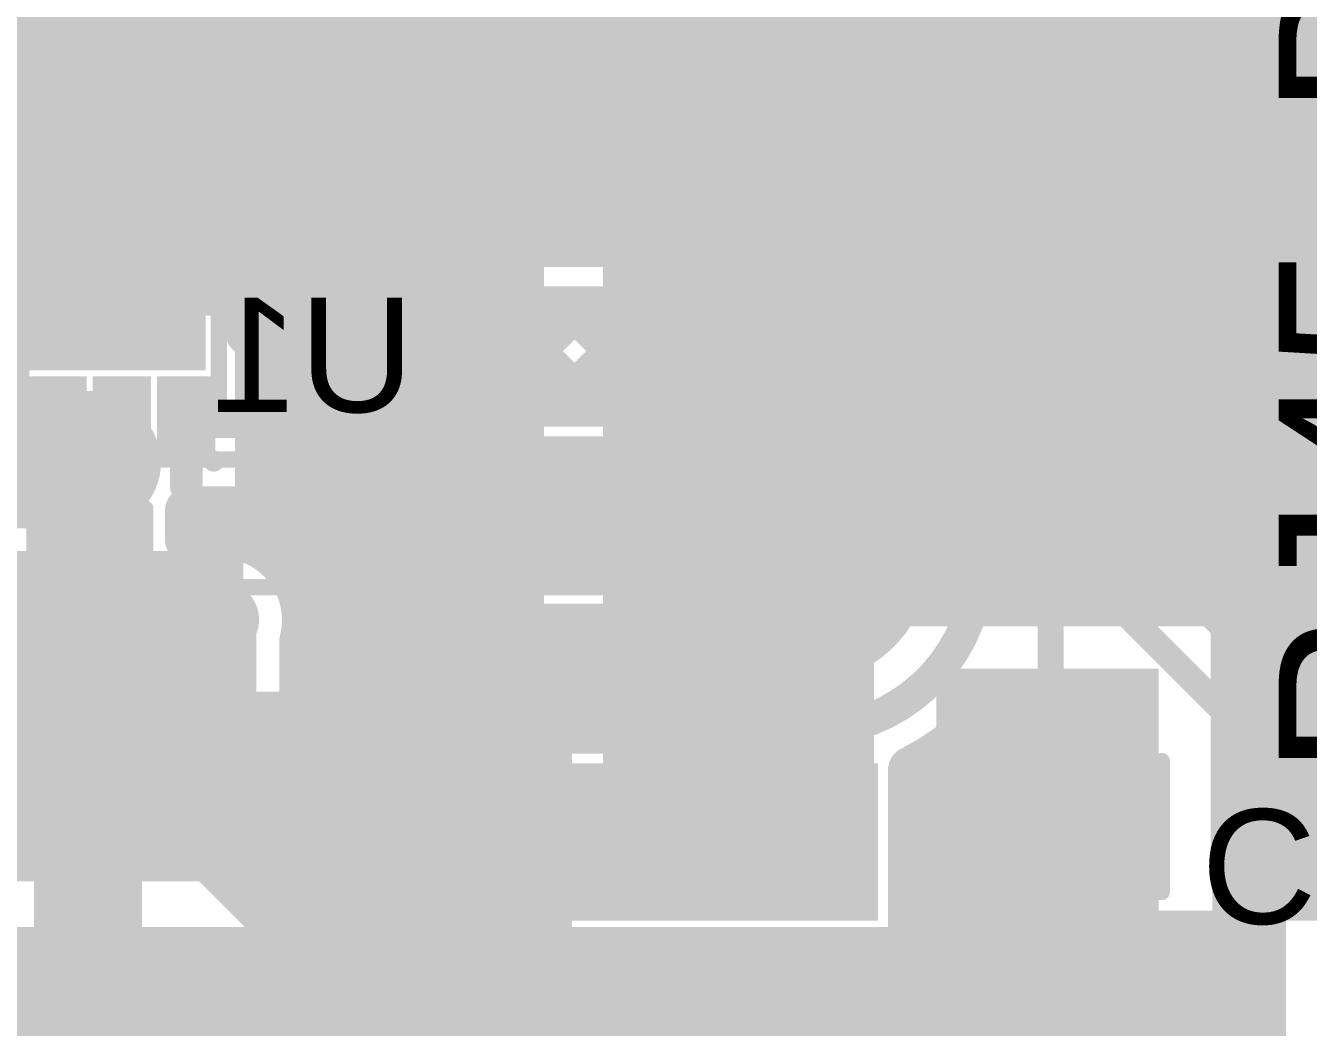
# Model space of a CAD drawing. Header units: millimetres. Extents: x -0.39 to 1.43, y -0.21 to 1.58.
# Drawn here: x -0.0696 to 0.3228, y 0.6233 to 0.9297 of the extents above; entities that cross this region are included whole.
import ezdxf

# ---------------------------------------------------------------- set-up
doc = ezdxf.new("R2010")
doc.units = ezdxf.units.MM
doc.header["$MEASUREMENT"] = 0
for name, color, linetype in [('BottomLayer', 5, 'Continuous'), ('BottomOverlay', 54, 'Continuous'), ('BottomPaste', 16, 'Continuous'), ('BottomSolder', 6, 'Continuous'), ('TopLayer', 1, 'Continuous'), ('TopOverlay', 2, 'Continuous'), ('TopPaste', 8, 'Continuous'), ('TopSolder', 216, 'Continuous'), ('ViaHoleLayer', 16, 'Continuous')]:
    doc.layers.add(name, color=color, linetype=linetype)
doc.styles.add('Arial', font='', dxfattribs={"height": 0.2})
doc.styles.get('Arial').set_extended_font_data('Arial')

# ---------------------------------------------------------------- blocks, each defined once
blk = doc.blocks.new('8_WSON__2_2__B_10')
at = {"layer": 'BottomLayer'}
for points in [[(-0.04724, 0.03445), (-0.02756, 0.03445), (-0.02756, 0.02461), (-0.04724, 0.02461)], [(-0.01772, 0.0315), (0.01772, 0.0315), (0.01772, -0.0315), (-0.01772, -0.0315)], [(0.02756, 0.03445), (0.04724, 0.03445), (0.04724, 0.02461), (0.02756, 0.02461)], [(-0.04724, 0.01476), (-0.02756, 0.01476), (-0.02756, 0.00492), (-0.04724, 0.00492)], [(0.02756, 0.01476), (0.04724, 0.01476), (0.04724, 0.00492), (0.02756, 0.00492)], [(-0.04724, -0.00492), (-0.02756, -0.00492), (-0.02756, -0.01476), (-0.04724, -0.01476)], [(0.02756, -0.00492), (0.04724, -0.00492), (0.04724, -0.01476), (0.02756, -0.01476)], [(-0.04724, -0.02461), (-0.02756, -0.02461), (-0.02756, -0.03445), (-0.04724, -0.03445)], [(0.02756, -0.02461), (0.04724, -0.02461), (0.04724, -0.03445), (0.02756, -0.03445)]]:
    blk.add_hatch(color=5, dxfattribs=at).paths.add_polyline_path(points)
at = {"layer": 'BottomPaste'}
for points in [[(-0.04724, 0.03445), (-0.02756, 0.03445), (-0.02756, 0.02461), (-0.04724, 0.02461)], [(-0.01772, 0.0315), (0.01772, 0.0315), (0.01772, -0.0315), (-0.01772, -0.0315)], [(0.02756, 0.03445), (0.04724, 0.03445), (0.04724, 0.02461), (0.02756, 0.02461)], [(-0.04724, 0.01476), (-0.02756, 0.01476), (-0.02756, 0.00492), (-0.04724, 0.00492)], [(0.02756, 0.01476), (0.04724, 0.01476), (0.04724, 0.00492), (0.02756, 0.00492)], [(-0.04724, -0.00492), (-0.02756, -0.00492), (-0.02756, -0.01476), (-0.04724, -0.01476)], [(0.02756, -0.00492), (0.04724, -0.00492), (0.04724, -0.01476), (0.02756, -0.01476)], [(-0.04724, -0.02461), (-0.02756, -0.02461), (-0.02756, -0.03445), (-0.04724, -0.03445)], [(0.02756, -0.02461), (0.04724, -0.02461), (0.04724, -0.03445), (0.02756, -0.03445)]]:
    blk.add_hatch(color=16, dxfattribs=at).paths.add_polyline_path(points)
at = {"layer": 'BottomSolder'}
for points in [[(-0.05124, 0.03845), (-0.02356, 0.03845), (-0.02356, 0.02061), (-0.05124, 0.02061)], [(-0.02172, 0.0355), (0.02172, 0.0355), (0.02172, -0.0355), (-0.02172, -0.0355)], [(0.02356, 0.03845), (0.05124, 0.03845), (0.05124, 0.02061), (0.02356, 0.02061)], [(-0.05124, 0.01876), (-0.02356, 0.01876), (-0.02356, 0.00092), (-0.05124, 0.00092)], [(0.02356, 0.01876), (0.05124, 0.01876), (0.05124, 0.00092), (0.02356, 0.00092)], [(-0.05124, -0.00092), (-0.02356, -0.00092), (-0.02356, -0.01876), (-0.05124, -0.01876)], [(0.02356, -0.00092), (0.05124, -0.00092), (0.05124, -0.01876), (0.02356, -0.01876)], [(-0.05124, -0.02061), (-0.02356, -0.02061), (-0.02356, -0.03845), (-0.05124, -0.03845)], [(0.02356, -0.02061), (0.05124, -0.02061), (0.05124, -0.03845), (0.02356, -0.03845)]]:
    blk.add_hatch(color=6, dxfattribs=at).paths.add_polyline_path(points)
at = {"layer": 'BottomOverlay', "const_width": 0.005}
for points in [[(-0.03575, 0.039), (0.03675, 0.039)], [(-0.0365, -0.0395), (0.036, -0.0395)]]:
    blk.add_lwpolyline(points, dxfattribs=at)
at = {"layer": 'BottomOverlay'}
for points, const_width in [([(-0.037, 0.039, 1), (-0.0345, 0.039, 1)], 0.0025), ([(0.0355, 0.039, 1), (0.038, 0.039, 1)], 0.0025), ([(-0.04879, -0.038, 1), (-0.05021, -0.038, 1)], 0.005), ([(-0.05146, -0.038, 1), (-0.04896, -0.038, 1)], 0.0025), ([(-0.05004, -0.038, 1), (-0.04754, -0.038, 1)], 0.0025), ([(-0.03775, -0.0395, 1), (-0.03525, -0.0395, 1)], 0.0025), ([(0.03475, -0.0395, 1), (0.03725, -0.0395, 1)], 0.0025)]:
    blk.add_lwpolyline(points, format="xyb", close=True, dxfattribs=dict(at, const_width=const_width))
blk = doc.blocks.new('R__0603_B_11')
at = {"layer": 'BottomLayer'}
for points in [[(-0.045, -0.0175), (-0.045, 0.0175), (-0.015, 0.0175), (-0.015, -0.0175)], [(0.015, -0.0175), (0.015, 0.0175), (0.045, 0.0175), (0.045, -0.0175)]]:
    blk.add_hatch(color=5, dxfattribs=at).paths.add_polyline_path(points)
at = {"layer": 'BottomPaste'}
for points in [[(-0.045, -0.0175), (-0.045, 0.0175), (-0.015, 0.0175), (-0.015, -0.0175)], [(0.015, -0.0175), (0.015, 0.0175), (0.045, 0.0175), (0.045, -0.0175)]]:
    blk.add_hatch(color=16, dxfattribs=at).paths.add_polyline_path(points)
at = {"layer": 'BottomSolder'}
for points in [[(-0.049, -0.0215), (-0.049, 0.0215), (-0.011, 0.0215), (-0.011, -0.0215)], [(0.011, -0.0215), (0.011, 0.0215), (0.049, 0.0215), (0.049, -0.0215)]]:
    blk.add_hatch(color=6, dxfattribs=at).paths.add_polyline_path(points)
at = {"layer": 'BottomOverlay', "const_width": 0.005}
for points in [[(-0.048, 0.021), (0.048, 0.021)], [(-0.048, 0.021), (-0.048, -0.021)], [(0.048, 0.021), (0.048, -0.021)], [(-0.048, -0.021), (0.048, -0.021)]]:
    blk.add_lwpolyline(points, dxfattribs=at)
at = {"layer": 'BottomOverlay', "const_width": 0.0025}
for points in [[(-0.04925, 0.021, 1), (-0.04675, 0.021, 1)], [(-0.04925, 0.021, 1), (-0.04675, 0.021, 1)], [(0.04675, 0.021, 1), (0.04925, 0.021, 1)], [(0.04675, 0.021, 1), (0.04925, 0.021, 1)], [(-0.04925, -0.021, 1), (-0.04675, -0.021, 1)], [(-0.04925, -0.021, 1), (-0.04675, -0.021, 1)], [(0.04675, -0.021, 1), (0.04925, -0.021, 1)], [(0.04675, -0.021, 1), (0.04925, -0.021, 1)]]:
    blk.add_lwpolyline(points, format="xyb", close=True, dxfattribs=at)
blk = doc.blocks.new('PHF254SMD___B_15')
at = {"layer": 'BottomLayer'}
for points in [[(-0.32008, 0.15354), (-0.27992, 0.15354), (-0.27992, 0.05512), (-0.32008, 0.05512)], [(-0.22008, 0.15354), (-0.17992, 0.15354), (-0.17992, 0.05512), (-0.22008, 0.05512)], [(-0.12008, 0.15354), (-0.07992, 0.15354), (-0.07992, 0.05512), (-0.12008, 0.05512)], [(-0.32008, -0.05512), (-0.27992, -0.05512), (-0.27992, -0.15354), (-0.32008, -0.15354)], [(-0.22008, -0.05512), (-0.17992, -0.05512), (-0.17992, -0.15354), (-0.22008, -0.15354)], [(-0.12008, -0.05512), (-0.07992, -0.05512), (-0.07992, -0.15354), (-0.12008, -0.15354)]]:
    blk.add_hatch(color=5, dxfattribs=at).paths.add_polyline_path(points)
at = {"layer": 'BottomPaste'}
for points in [[(-0.32008, 0.15354), (-0.27992, 0.15354), (-0.27992, 0.05512), (-0.32008, 0.05512)], [(-0.22008, 0.15354), (-0.17992, 0.15354), (-0.17992, 0.05512), (-0.22008, 0.05512)], [(-0.12008, 0.15354), (-0.07992, 0.15354), (-0.07992, 0.05512), (-0.12008, 0.05512)], [(-0.32008, -0.05512), (-0.27992, -0.05512), (-0.27992, -0.15354), (-0.32008, -0.15354)], [(-0.22008, -0.05512), (-0.17992, -0.05512), (-0.17992, -0.15354), (-0.22008, -0.15354)], [(-0.12008, -0.05512), (-0.07992, -0.05512), (-0.07992, -0.15354), (-0.12008, -0.15354)]]:
    blk.add_hatch(color=16, dxfattribs=at).paths.add_polyline_path(points)
at = {"layer": 'BottomSolder'}
for points in [[(-0.32408, 0.15754), (-0.27592, 0.15754), (-0.27592, 0.05112), (-0.32408, 0.05112)], [(-0.22408, 0.15754), (-0.17592, 0.15754), (-0.17592, 0.05112), (-0.22408, 0.05112)], [(-0.12408, 0.15754), (-0.07592, 0.15754), (-0.07592, 0.05112), (-0.12408, 0.05112)], [(-0.32408, -0.05112), (-0.27592, -0.05112), (-0.27592, -0.15754), (-0.32408, -0.15754)], [(-0.22408, -0.05112), (-0.17592, -0.05112), (-0.17592, -0.15754), (-0.22408, -0.15754)], [(-0.12408, -0.05112), (-0.07592, -0.05112), (-0.07592, -0.15754), (-0.12408, -0.15754)]]:
    blk.add_hatch(color=6, dxfattribs=at).paths.add_polyline_path(points)
blk = doc.blocks.new('VKMD1001J101MV_18')
at = {"layer": 'TopOverlay', "const_width": 0.005}
for points in [[(-0.107, 0.166), (-0.167, 0.106)], [(0.167, 0.166), (-0.107, 0.166)], [(0.167, 0.166), (0.167, 0.04)], [(-0.167, 0.106), (-0.167, 0.038)], [(-0.193, 0.069), (-0.193, 0.037)], [(-0.177, 0.053), (-0.209, 0.053)]]:
    blk.add_lwpolyline(points, dxfattribs=at)
at = {"layer": 'TopOverlay', "const_width": 0.0025}
for points in [[(-0.10825, 0.166, 1), (-0.10575, 0.166, 1)], [(-0.10825, 0.166, 1), (-0.10575, 0.166, 1)], [(0.16575, 0.166, 1), (0.16825, 0.166, 1)], [(0.16575, 0.166, 1), (0.16825, 0.166, 1)], [(-0.16825, 0.106, 1), (-0.16575, 0.106, 1)], [(-0.16825, 0.106, 1), (-0.16575, 0.106, 1)], [(-0.19425, 0.069, 1), (-0.19175, 0.069, 1)], [(-0.21025, 0.053, 1), (-0.20775, 0.053, 1)], [(-0.17825, 0.053, 1), (-0.17575, 0.053, 1)], [(-0.19425, 0.037, 1), (-0.19175, 0.037, 1)], [(-0.16825, 0.038, 1), (-0.16575, 0.038, 1)], [(0.16575, 0.04, 1), (0.16825, 0.04, 1)]]:
    blk.add_lwpolyline(points, format="xyb", close=True, dxfattribs=at)
blk = doc.blocks.new('C__0603_B_20')
at = {"layer": 'BottomLayer'}
for points in [[(-0.045, -0.0175), (-0.045, 0.0175), (-0.015, 0.0175), (-0.015, -0.0175)], [(0.015, -0.0175), (0.015, 0.0175), (0.045, 0.0175), (0.045, -0.0175)]]:
    blk.add_hatch(color=5, dxfattribs=at).paths.add_polyline_path(points)
at = {"layer": 'BottomPaste'}
for points in [[(-0.045, -0.0175), (-0.045, 0.0175), (-0.015, 0.0175), (-0.015, -0.0175)], [(0.015, -0.0175), (0.015, 0.0175), (0.045, 0.0175), (0.045, -0.0175)]]:
    blk.add_hatch(color=16, dxfattribs=at).paths.add_polyline_path(points)
at = {"layer": 'BottomSolder'}
for points in [[(-0.04736, -0.01986), (-0.04736, 0.01986), (-0.01264, 0.01986), (-0.01264, -0.01986)], [(0.01264, -0.01986), (0.01264, 0.01986), (0.04736, 0.01986), (0.04736, -0.01986)]]:
    blk.add_hatch(color=6, dxfattribs=at).paths.add_polyline_path(points)
at = {"layer": 'BottomOverlay', "const_width": 0.005}
for points in [[(-0.049, 0.021), (-0.049, -0.021)], [(-0.018, 0.021), (-0.049, 0.021)], [(0.049, 0.021), (0.018, 0.021)], [(0.049, 0.021), (0.049, -0.021)], [(-0.018, -0.021), (-0.049, -0.021)], [(0.049, -0.021), (0.018, -0.021)]]:
    blk.add_lwpolyline(points, dxfattribs=at)
at = {"layer": 'BottomOverlay', "const_width": 0.0025}
for points in [[(-0.05025, 0.021, 1), (-0.04775, 0.021, 1)], [(-0.05025, 0.021, 1), (-0.04775, 0.021, 1)], [(-0.01925, 0.021, 1), (-0.01675, 0.021, 1)], [(0.01675, 0.021, 1), (0.01925, 0.021, 1)], [(0.04775, 0.021, 1), (0.05025, 0.021, 1)], [(0.04775, 0.021, 1), (0.05025, 0.021, 1)], [(-0.05025, -0.021, 1), (-0.04775, -0.021, 1)], [(-0.05025, -0.021, 1), (-0.04775, -0.021, 1)], [(-0.01925, -0.021, 1), (-0.01675, -0.021, 1)], [(0.01675, -0.021, 1), (0.01925, -0.021, 1)], [(0.04775, -0.021, 1), (0.05025, -0.021, 1)], [(0.04775, -0.021, 1), (0.05025, -0.021, 1)]]:
    blk.add_lwpolyline(points, format="xyb", close=True, dxfattribs=at)
blk = doc.blocks.new('XL4001E1_24')
at = {"layer": 'TopLayer'}
for points in [[(-0.13386, 0.08681), (-0.06024, 0.08681), (-0.06024, 0.06319), (-0.13386, 0.06319)], [(0.06024, 0.08681), (0.13386, 0.08681), (0.13386, 0.06319), (0.06024, 0.06319)], [(-0.04449, 0.06299), (0.04449, 0.06299), (0.04449, -0.06299), (-0.04449, -0.06299)], [(-0.13386, 0.03681), (-0.06024, 0.03681), (-0.06024, 0.01319), (-0.13386, 0.01319)], [(0.06024, 0.03681), (0.13386, 0.03681), (0.13386, 0.01319), (0.06024, 0.01319)], [(-0.13386, -0.01319), (-0.06024, -0.01319), (-0.06024, -0.03681), (-0.13386, -0.03681)], [(0.06024, -0.01319), (0.13386, -0.01319), (0.13386, -0.03681), (0.06024, -0.03681)], [(-0.13386, -0.06319), (-0.06024, -0.06319), (-0.06024, -0.08681), (-0.13386, -0.08681)], [(0.06024, -0.06319), (0.13386, -0.06319), (0.13386, -0.08681), (0.06024, -0.08681)]]:
    blk.add_hatch(color=1, dxfattribs=at).paths.add_polyline_path(points)
at = {"layer": 'TopPaste'}
for points in [[(-0.13386, 0.08681), (-0.06024, 0.08681), (-0.06024, 0.06319), (-0.13386, 0.06319)], [(0.06024, 0.08681), (0.13386, 0.08681), (0.13386, 0.06319), (0.06024, 0.06319)], [(-0.04449, 0.06299), (0.04449, 0.06299), (0.04449, -0.06299), (-0.04449, -0.06299)], [(-0.13386, 0.03681), (-0.06024, 0.03681), (-0.06024, 0.01319), (-0.13386, 0.01319)], [(0.06024, 0.03681), (0.13386, 0.03681), (0.13386, 0.01319), (0.06024, 0.01319)], [(-0.13386, -0.01319), (-0.06024, -0.01319), (-0.06024, -0.03681), (-0.13386, -0.03681)], [(0.06024, -0.01319), (0.13386, -0.01319), (0.13386, -0.03681), (0.06024, -0.03681)], [(-0.13386, -0.06319), (-0.06024, -0.06319), (-0.06024, -0.08681), (-0.13386, -0.08681)], [(0.06024, -0.06319), (0.13386, -0.06319), (0.13386, -0.08681), (0.06024, -0.08681)]]:
    blk.add_hatch(color=8, dxfattribs=at).paths.add_polyline_path(points)
at = {"layer": 'TopSolder'}
for points in [[(-0.13786, 0.09081), (-0.05624, 0.09081), (-0.05624, 0.05919), (-0.13786, 0.05919)], [(0.05624, 0.09081), (0.13786, 0.09081), (0.13786, 0.05919), (0.05624, 0.05919)], [(-0.04849, 0.06699), (0.04849, 0.06699), (0.04849, -0.06699), (-0.04849, -0.06699)], [(-0.13786, 0.04081), (-0.05624, 0.04081), (-0.05624, 0.00919), (-0.13786, 0.00919)], [(0.05624, 0.04081), (0.13786, 0.04081), (0.13786, 0.00919), (0.05624, 0.00919)], [(-0.13786, -0.00919), (-0.05624, -0.00919), (-0.05624, -0.04081), (-0.13786, -0.04081)], [(0.05624, -0.00919), (0.13786, -0.00919), (0.13786, -0.04081), (0.05624, -0.04081)], [(-0.13786, -0.05919), (-0.05624, -0.05919), (-0.05624, -0.09081), (-0.13786, -0.09081)], [(0.05624, -0.05919), (0.13786, -0.05919), (0.13786, -0.09081), (0.05624, -0.09081)]]:
    blk.add_hatch(color=216, dxfattribs=at).paths.add_polyline_path(points)
at = {"layer": 'TopOverlay'}
for points, const_width in [([(-0.10762, 0.1, 1), (-0.11587, 0.1, 1)], 0.01), ([(-0.11837, 0.1, 1), (-0.11337, 0.1, 1)], 0.005), ([(-0.11012, 0.1, 1), (-0.10512, 0.1, 1)], 0.005), ([(-0.07525, 0.099, 1), (-0.07275, 0.099, 1)], 0.0025), ([(0.06875, 0.099, 1), (0.07125, 0.099, 1)], 0.0025), ([(-0.07525, -0.1, 1), (-0.07275, -0.1, 1)], 0.0025), ([(0.07275, -0.1, 1), (0.07525, -0.1, 1)], 0.0025)]:
    blk.add_lwpolyline(points, format="xyb", close=True, dxfattribs=dict(at, const_width=const_width))
at = {"layer": 'TopOverlay', "const_width": 0.005}
for points in [[(-0.074, 0.099), (0.07, 0.099)], [(-0.074, -0.1), (0.074, -0.1)]]:
    blk.add_lwpolyline(points, dxfattribs=at)
blk = doc.blocks.new('IRLML2502TRPBF_47')
at = {"layer": 'TopLayer'}
for points in [[(-0.01579, 0.05398), (0.01579, 0.05398), (0.01579, 0.01571), (-0.01579, 0.01571)], [(-0.05319, -0.01571), (-0.02161, -0.01571), (-0.02161, -0.05398), (-0.05319, -0.05398)], [(0.02161, -0.01571), (0.05319, -0.01571), (0.05319, -0.05398), (0.02161, -0.05398)]]:
    blk.add_hatch(color=1, dxfattribs=at).paths.add_polyline_path(points)
at = {"layer": 'TopPaste'}
for points in [[(-0.01579, 0.05398), (0.01579, 0.05398), (0.01579, 0.01571), (-0.01579, 0.01571)], [(-0.05319, -0.01571), (-0.02161, -0.01571), (-0.02161, -0.05398), (-0.05319, -0.05398)], [(0.02161, -0.01571), (0.05319, -0.01571), (0.05319, -0.05398), (0.02161, -0.05398)]]:
    blk.add_hatch(color=8, dxfattribs=at).paths.add_polyline_path(points)
at = {"layer": 'TopSolder'}
for points in [[(-0.01979, 0.05798), (0.01979, 0.05798), (0.01979, 0.01171), (-0.01979, 0.01171)], [(-0.05719, -0.01171), (-0.01761, -0.01171), (-0.01761, -0.05798), (-0.05719, -0.05798)], [(0.01761, -0.01171), (0.05719, -0.01171), (0.05719, -0.05798), (0.01761, -0.05798)]]:
    blk.add_hatch(color=216, dxfattribs=at).paths.add_polyline_path(points)
at = {"layer": 'TopOverlay', "const_width": 0.005}
for points in [[(-0.059, 0.025), (-0.022, 0.025)], [(-0.059, 0.025), (-0.059, -0.02)], [(0.0225, 0.025), (0.0595, 0.025)], [(0.0595, 0.025), (0.0595, -0.02)]]:
    blk.add_lwpolyline(points, dxfattribs=at)
at = {"layer": 'TopOverlay'}
for points, const_width in [([(-0.06025, 0.025, 1), (-0.05775, 0.025, 1)], 0.0025), ([(-0.06025, 0.025, 1), (-0.05775, 0.025, 1)], 0.0025), ([(-0.02325, 0.025, 1), (-0.02075, 0.025, 1)], 0.0025), ([(0.02125, 0.025, 1), (0.02375, 0.025, 1)], 0.0025), ([(0.05825, 0.025, 1), (0.06075, 0.025, 1)], 0.0025), ([(0.05825, 0.025, 1), (0.06075, 0.025, 1)], 0.0025), ([(-0.06025, -0.02, 1), (-0.05775, -0.02, 1)], 0.0025), ([(0.05825, -0.02, 1), (0.06075, -0.02, 1)], 0.0025), ([(-0.06, -0.052, 1), (-0.062, -0.052, 1)], 0.01), ([(-0.0645, -0.052, 1), (-0.0595, -0.052, 1)], 0.005), ([(-0.0625, -0.052, 1), (-0.0575, -0.052, 1)], 0.005)]:
    blk.add_lwpolyline(points, format="xyb", close=True, dxfattribs=dict(at, const_width=const_width))
blk = doc.blocks.new('C__0805_68')
at = {"layer": 'TopLayer'}
for points in [[(-0.06, 0.03), (-0.02, 0.03), (-0.02, -0.03), (-0.06, -0.03)], [(0.02, 0.03), (0.06, 0.03), (0.06, -0.03), (0.02, -0.03)]]:
    blk.add_hatch(color=1, dxfattribs=at).paths.add_polyline_path(points)
at = {"layer": 'TopPaste'}
for points in [[(-0.06, 0.03), (-0.02, 0.03), (-0.02, -0.03), (-0.06, -0.03)], [(0.02, 0.03), (0.06, 0.03), (0.06, -0.03), (0.02, -0.03)]]:
    blk.add_hatch(color=8, dxfattribs=at).paths.add_polyline_path(points)
at = {"layer": 'TopSolder'}
for points in [[(-0.06276, 0.03276), (-0.01724, 0.03276), (-0.01724, -0.03276), (-0.06276, -0.03276)], [(0.01724, 0.03276), (0.06276, 0.03276), (0.06276, -0.03276), (0.01724, -0.03276)]]:
    blk.add_hatch(color=216, dxfattribs=at).paths.add_polyline_path(points)
at = {"layer": 'TopOverlay', "const_width": 0.005}
for points in [[(-0.024, 0.034), (-0.064, 0.034)], [(-0.064, -0.034), (-0.064, 0.034)], [(0.064, 0.034), (0.024, 0.034)], [(0.064, -0.034), (0.064, 0.034)], [(-0.024, -0.034), (-0.064, -0.034)], [(0.064, -0.034), (0.024, -0.034)]]:
    blk.add_lwpolyline(points, dxfattribs=at)
at = {"layer": 'TopOverlay', "const_width": 0.0025}
for points in [[(-0.06525, 0.034, 1), (-0.06275, 0.034, 1)], [(-0.06525, 0.034, 1), (-0.06275, 0.034, 1)], [(-0.02525, 0.034, 1), (-0.02275, 0.034, 1)], [(0.02275, 0.034, 1), (0.02525, 0.034, 1)], [(0.06275, 0.034, 1), (0.06525, 0.034, 1)], [(0.06275, 0.034, 1), (0.06525, 0.034, 1)], [(-0.06525, -0.034, 1), (-0.06275, -0.034, 1)], [(-0.06525, -0.034, 1), (-0.06275, -0.034, 1)], [(-0.02525, -0.034, 1), (-0.02275, -0.034, 1)], [(0.02275, -0.034, 1), (0.02525, -0.034, 1)], [(0.06275, -0.034, 1), (0.06525, -0.034, 1)], [(0.06275, -0.034, 1), (0.06525, -0.034, 1)]]:
    blk.add_lwpolyline(points, format="xyb", close=True, dxfattribs=at)

msp = doc.modelspace()

# ---------------------------------------------------------------- hatches: boundary and pattern name
at = {"layer": 'BottomLayer'}
for points in [[(0.084, 0.857), (0.187, 0.857), (0.187, 1.043), (0.084, 1.043)], [(-0.027, 0.873), (0.038, 0.873), (0.038, 0.905), (-0.027, 0.905)], [(-0.067, 0.524), (-0.034, 0.524), (-0.034, 0.818), (-0.067, 0.818)]]:
    msp.add_hatch(color=5, dxfattribs=at).paths.add_polyline_path(points)
h = msp.add_hatch(color=5, dxfattribs=at)
edge = h.paths.add_edge_path()
edge.add_arc((-0.0482, 0.796), 0.01181, 0, 360)
h = msp.add_hatch(color=5, dxfattribs=at)
edge = h.paths.add_edge_path()
edge.add_arc((-0.01, 0.748), 0.01181, 0, 360)
at = {"layer": 'TopLayer'}
for points in [[(0.009, 0.596), (0.089, 0.596), (0.089, 1.046), (0.009, 1.046)], [(-0.134, 0.845), (0.05, 0.845), (0.05, 0.99), (-0.134, 0.99)], [(0.107, 0.748), (0.19, 0.748), (0.19, 0.992), (0.107, 0.992)], [(0.156, 0.746), (0.303, 0.746), (0.303, 0.992), (0.156, 0.992)], [(0.293, 0.669), (0.364, 0.669), (0.364, 0.992), (0.293, 0.992)], [(-0.086, 0.668), (-0.003, 0.668), (-0.003, 0.769), (-0.086, 0.769)], [(0.107, 0.672), (0.19, 0.672), (0.19, 0.766), (0.107, 0.766)], [(0.209, 0.6545), (0.277, 0.6545), (0.277, 0.733), (0.209, 0.733)], [(0.209, 0.635), (0.262, 0.635), (0.262, 0.687), (0.209, 0.687)], [(0.251, 0.593), (0.316, 0.593), (0.316, 0.659), (0.251, 0.659)], [(-0.086, 0.612), (0.277, 0.612), (0.277, 0.654), (-0.086, 0.654)]]:
    msp.add_hatch(color=1, dxfattribs=at).paths.add_polyline_path(points)
h = msp.add_hatch(color=1, dxfattribs=at)
edge = h.paths.add_edge_path()
edge.add_arc((-0.0482, 0.796), 0.01181, 0, 360)
h = msp.add_hatch(color=1, dxfattribs=at)
edge = h.paths.add_edge_path()
edge.add_arc((-0.01, 0.748), 0.01181, 0, 360)
at = {"layer": 'ViaHoleLayer'}
h = msp.add_hatch(color=16, dxfattribs=at)
edge = h.paths.add_edge_path()
edge.add_arc((-0.0482, 0.796), 0.00591, 0, 360)
h = msp.add_hatch(color=16, dxfattribs=at)
edge = h.paths.add_edge_path()
edge.add_arc((-0.01, 0.748), 0.00591, 0, 360)

# ---------------------------------------------------------------- linework, layer by layer
at = {"layer": 'BottomLayer'}
for points, const_width in [([(0.0525, 0.9195), (0.0525, 1.1155)], 0.015), ([(0.0695, 0.8425), (0.0695, 1.0575)], 0.015), ([(-0.03981, 0.88375), (-0.03981, 0.99065)], 0.008), ([(0.202, 0.84701), (0.202, 0.95928)], 0.01), ([(0.0525, 0.94674), (0.0695, 0.92974)], 0.015), ([(0.222, 0.766), (0.222, 0.951)], 0.01), ([(0.244, 0.584), (0.244, 0.93758)], 0.008), ([(0.0525, 0.91162), (0.0695, 0.92862)], 0.015), ([(0.0525, 0.8585), (0.0525, 0.9185)], 0.015), ([(0.0525, 0.91845), (0.0695, 0.90145)], 0.015), ([(-0.075, 0.91), (-0.064, 0.91)], 0.008), ([(-0.064, 0.91), (-0.05984, 0.90584)], 0.008), ([(-0.05984, 0.8834), (-0.05984, 0.90584)], 0.008), ([(0.0525, 0.88334), (0.0695, 0.90034)], 0.015), ([(0.0525, 0.89017), (0.0695, 0.87317)], 0.015), ([(-0.04016, 0.8834), (-0.03981, 0.88375)], 0.008), ([(0.00195, 0.8045), (0.0695, 0.87205)], 0.015), ([(0.0525, 0.86188), (0.0695, 0.84488)], 0.015), ([(-0.001, 0.8585), (0.051, 0.8585)], 0.015), ([(-0.001, 0.8585), (0.051, 0.8585)], 0.015), ([(-0.001, 0.83594), (-0.001, 0.8585)], 0.015), ([(-0.00069, 0.8585), (0.07429, 0.78353)], 0.015), ([(0.00195, 0.83279), (0.02766, 0.8585)], 0.015), ([(0.0276, 0.8585), (0.07429, 0.81181)], 0.015), ([(0.0695, 0.84488), (0.07188, 0.8425)], 0.015), ([(0.202, 0.83201), (0.202, 0.84701)], 0.01), ([(-0.05, 0.846), (-0.0085, 0.846)], 0.01), ([(-0.0014, 0.77287), (0.0695, 0.84377)], 0.015), ([(0.01362, 0.7596), (0.09652, 0.8425)], 0.015), ([(0.0695, 0.8425), (0.13256, 0.8425)], 0.015), ([(0.07188, 0.8425), (0.0998, 0.81458)], 0.015), ([(0.09688, 0.81458), (0.1248, 0.8425)], 0.015), ([(0.10017, 0.8425), (0.12319, 0.81947)], 0.015), ([(0.00195, 0.78126), (0.00195, 0.83594)], 0.015), ([(0.26773, 0.82318), (0.28354, 0.839)], 0.008), ([(0.28354, 0.839), (0.34198, 0.839)], 0.008), ([(0.19614, 0.82615), (0.202, 0.83201)], 0.01), ([(0.00195, 0.82758), (0.07429, 0.75524)], 0.015), ([(0.12319, 0.81665), (0.12319, 0.82565)], 0.015), ([(0.14269, 0.82565), (0.14319, 0.82615)], 0.01), ([(0.14269, 0.81665), (0.14269, 0.82565)], 0.01), ([(0.14319, 0.82615), (0.19614, 0.82615)], 0.01), ([(0.26773, 0.74927), (0.26773, 0.82318)], 0.008), ([(0.28573, 0.81573), (0.291, 0.821)], 0.008), ([(0.291, 0.821), (0.34198, 0.821)], 0.008), ([(0.07429, 0.81458), (0.1233, 0.81458)], 0.015), ([(0.07429, 0.74542), (0.07429, 0.81458)], 0.015), ([(0.14269, 0.81665), (0.14319, 0.81615)], 0.01), ([(0.14319, 0.81615), (0.19614, 0.81615)], 0.01), ([(0.19614, 0.81615), (0.202, 0.8103)], 0.01), ([(0.28573, 0.75673), (0.28573, 0.81573)], 0.008), ([(-0.02047, 0.8086), (-0.00555, 0.8086)], 0.01), ([(-0.02047, 0.78876), (-0.02047, 0.8086)], 0.01), ([(0.202, 0.80365), (0.202, 0.8103)], 0.01), ([(0.202, 0.766), (0.202, 0.80365)], 0.01), ([(0.00195, 0.7993), (0.08667, 0.71458)], 0.015), ([(0.0155, 0.7332), (0.07429, 0.79199)], 0.015), ([(-0.0195, 0.77254), (-0.0195, 0.78126)], 0.015), ([(-0.0195, 0.78126), (0.00195, 0.78126)], 0.015), ([(-0.00829, 0.78126), (0.00111, 0.77185)], 0.015), ([(0.138, 0.749), (0.138, 0.78)], 0.01), ([(0.0155, 0.70492), (0.07429, 0.7637)], 0.015), ([(0.01385, 0.75911), (0.07429, 0.69867)], 0.015), ([(-0.01, 0.677), (-0.01, 0.748)], 0.022), ([(0.28573, 0.75673), (0.31081, 0.73164)], 0.008), ([(0.02097, 0.6821), (0.08429, 0.74542)], 0.015), ([(0.07429, 0.74542), (0.11869, 0.74542)], 0.015), ([(0.08173, 0.71458), (0.11257, 0.74542)], 0.015), ([(0.08411, 0.74542), (0.11495, 0.71458)], 0.015), ([(0.11239, 0.74542), (0.12056, 0.73725)], 0.015), ([(0.26773, 0.74927), (0.30336, 0.71364)], 0.008), ([(0.0155, 0.68756), (0.0155, 0.74152)], 0.015), ([(0.153, 0.734), (0.17, 0.734)], 0.01), ([(0.0155, 0.72918), (0.07429, 0.67039)], 0.015), ([(0.11002, 0.71458), (0.1247, 0.72927)], 0.015), ([(0.31081, 0.73164), (0.60666, 0.73164)], 0.008), ([(0.2255, 0.584), (0.2255, 0.72092)], 0.015), ([(0.20171, 0.69314), (0.2255, 0.71693)], 0.015), ([(0.07429, 0.71458), (0.12222, 0.71458)], 0.015), ([(0.07429, 0.70714), (0.08173, 0.71458)], 0.015), ([(0.07429, 0.64542), (0.07429, 0.71458)], 0.015), ([(0.153, 0.714), (0.17, 0.714)], 0.01), ([(0.03426, 0.66711), (0.07429, 0.70714)], 0.015), ([(0.30336, 0.71364), (0.46665, 0.71364)], 0.008), ([(0.20858, 0.7058), (0.2255, 0.68888)], 0.015), ([(0.0155, 0.70089), (0.10181, 0.61458)], 0.015), ([(0.20171, 0.64542), (0.20171, 0.70192)], 0.015), ([(0.138, 0.68), (0.138, 0.699)], 0.01), ([(0.0155, 0.68756), (0.02962, 0.67345)], 0.015), ([(0.20171, 0.66485), (0.2255, 0.68864)], 0.015), ([(0.20171, 0.68439), (0.2255, 0.6606)], 0.015), ([(-0.01, 0.677), (0.01161, 0.65539)], 0.022), ([(0.03711, 0.64168), (0.07429, 0.67885)], 0.015), ([(0.17972, 0.61458), (0.2255, 0.66036)], 0.015), ([(0.01161, 0.49761), (0.01161, 0.65539)], 0.022), ([(0.20171, 0.6561), (0.2255, 0.63231)], 0.015), ([(0.03711, 0.60884), (0.03711, 0.65539)], 0.015), ([(0.03711, 0.65099), (0.07429, 0.61382)], 0.015), ([(0.03711, 0.61339), (0.07429, 0.65057)], 0.015), ([(0.05367, 0.60167), (0.09743, 0.64542)], 0.015), ([(0.07429, 0.64542), (0.20171, 0.64542)], 0.015), ([(0.09487, 0.61458), (0.12571, 0.64542)], 0.015), ([(0.09926, 0.64542), (0.1301, 0.61458)], 0.015), ([(0.12315, 0.61458), (0.15399, 0.64542)], 0.015), ([(0.12754, 0.64542), (0.15838, 0.61458)], 0.015), ([(0.15144, 0.61458), (0.18228, 0.64542)], 0.015), ([(0.15583, 0.64542), (0.18667, 0.61458)], 0.015), ([(0.18411, 0.64542), (0.2255, 0.60403)], 0.015), ([(0.20171, 0.60829), (0.2255, 0.63207)], 0.015), ([(0.03711, 0.62271), (0.05099, 0.60884)], 0.015)]:
    msp.add_lwpolyline(points, dxfattribs=dict(at, const_width=const_width))
for points, const_width in [([(0.06575, 0.92974, 1), (0.07325, 0.92974, 1)], 0.0075), ([(0.06575, 0.92862, 1), (0.07325, 0.92862, 1)], 0.0075), ([(0.04875, 0.9195, 1), (0.05625, 0.9195, 1)], 0.0075), ([(0.04875, 0.9185, 1), (0.05625, 0.9185, 1)], 0.0075), ([(0.04875, 0.91845, 1), (0.05625, 0.91845, 1)], 0.0075), ([(0.04875, 0.91162, 1), (0.05625, 0.91162, 1)], 0.0075), ([(-0.066, 0.91, 1), (-0.062, 0.91, 1)], 0.004), ([(-0.066, 0.91, 1), (-0.062, 0.91, 1)], 0.004), ([(-0.06184, 0.90584, 1), (-0.05784, 0.90584, 1)], 0.004), ([(-0.06184, 0.90584, 1), (-0.05784, 0.90584, 1)], 0.004), ([(0.06575, 0.90145, 1), (0.07325, 0.90145, 1)], 0.0075), ([(0.06575, 0.90034, 1), (0.07325, 0.90034, 1)], 0.0075), ([(0.04875, 0.89017, 1), (0.05625, 0.89017, 1)], 0.0075), ([(-0.06184, 0.8834, 1), (-0.05784, 0.8834, 1)], 0.004), ([(-0.04216, 0.8834, 1), (-0.03816, 0.8834, 1)], 0.004), ([(-0.04181, 0.88375, 1), (-0.03781, 0.88375, 1)], 0.004), ([(-0.04181, 0.88375, 1), (-0.03781, 0.88375, 1)], 0.004), ([(0.04875, 0.88334, 1), (0.05625, 0.88334, 1)], 0.0075), ([(0.06575, 0.87317, 1), (0.07325, 0.87317, 1)], 0.0075), ([(0.06575, 0.87205, 1), (0.07325, 0.87205, 1)], 0.0075), ([(0.04875, 0.86188, 1), (0.05625, 0.86188, 1)], 0.0075), ([(-0.00475, 0.8585, 1), (0.00275, 0.8585, 1)], 0.0075), ([(-0.00475, 0.8585, 1), (0.00275, 0.8585, 1)], 0.0075), ([(-0.00475, 0.8585, 1), (0.00275, 0.8585, 1)], 0.0075), ([(-0.00444, 0.8585, 1), (0.00306, 0.8585, 1)], 0.0075), ([(0.02385, 0.8585, 1), (0.03135, 0.8585, 1)], 0.0075), ([(0.02391, 0.8585, 1), (0.03141, 0.8585, 1)], 0.0075), ([(0.04725, 0.8585, 1), (0.05475, 0.8585, 1)], 0.0075), ([(0.04725, 0.8585, 1), (0.05475, 0.8585, 1)], 0.0075), ([(0.04875, 0.8585, 1), (0.05625, 0.8585, 1)], 0.0075), ([(0.06575, 0.84488, 1), (0.07325, 0.84488, 1)], 0.0075), ([(0.06575, 0.84488, 1), (0.07325, 0.84488, 1)], 0.0075), ([(0.1995, 0.84701, 1), (0.2045, 0.84701, 1)], 0.005), ([(0.1995, 0.84701, 1), (0.2045, 0.84701, 1)], 0.005), ([(-0.0525, 0.846, 1), (-0.0475, 0.846, 1)], 0.005), ([(-0.011, 0.846, 1), (-0.006, 0.846, 1)], 0.005), ([(0.06575, 0.84377, 1), (0.07325, 0.84377, 1)], 0.0075), ([(0.06575, 0.8425, 1), (0.07325, 0.8425, 1)], 0.0075), ([(0.06575, 0.8425, 1), (0.07325, 0.8425, 1)], 0.0075), ([(0.06813, 0.8425, 1), (0.07563, 0.8425, 1)], 0.0075), ([(0.06813, 0.8425, 1), (0.07563, 0.8425, 1)], 0.0075), ([(0.09277, 0.8425, 1), (0.10027, 0.8425, 1)], 0.0075), ([(0.09642, 0.8425, 1), (0.10392, 0.8425, 1)], 0.0075), ([(0.12105, 0.8425, 1), (0.12855, 0.8425, 1)], 0.0075), ([(0.12881, 0.8425, 1), (0.13631, 0.8425, 1)], 0.0075), ([(0.12881, 0.8425, 1), (0.13631, 0.8425, 1)], 0.0075), ([(0.12881, 0.8425, 1), (0.13631, 0.8425, 1)], 0.0075), ([(0.12516, 0.83944, 1), (0.13266, 0.83944, 1)], 0.0075), ([(0.12516, 0.83944, 1), (0.13266, 0.83944, 1)], 0.0075), ([(0.12566, 0.83994, 1), (0.13316, 0.83994, 1)], 0.0075), ([(0.12566, 0.83994, 1), (0.13316, 0.83994, 1)], 0.0075), ([(-0.00475, 0.83594, 1), (0.00275, 0.83594, 1)], 0.0075), ([(-0.0018, 0.83594, 1), (0.0057, 0.83594, 1)], 0.0075), ([(-0.0018, 0.83279, 1), (0.0057, 0.83279, 1)], 0.0075), ([(0.28154, 0.839, 1), (0.28554, 0.839, 1)], 0.004), ([(0.28154, 0.839, 1), (0.28554, 0.839, 1)], 0.004), ([(0.1995, 0.83201, 1), (0.2045, 0.83201, 1)], 0.005), ([(0.1995, 0.83201, 1), (0.2045, 0.83201, 1)], 0.005), ([(-0.0018, 0.82758, 1), (0.0057, 0.82758, 1)], 0.0075), ([(0.11944, 0.82565, 1), (0.12694, 0.82565, 1)], 0.0075), ([(0.11944, 0.82565, 1), (0.12694, 0.82565, 1)], 0.0075), ([(0.11944, 0.82565, 1), (0.12694, 0.82565, 1)], 0.0075), ([(0.14019, 0.82565, 1), (0.14519, 0.82565, 1)], 0.005), ([(0.14019, 0.82565, 1), (0.14519, 0.82565, 1)], 0.005), ([(0.14069, 0.82615, 1), (0.14569, 0.82615, 1)], 0.005), ([(0.14069, 0.82615, 1), (0.14569, 0.82615, 1)], 0.005), ([(0.19364, 0.82615, 1), (0.19864, 0.82615, 1)], 0.005), ([(0.19364, 0.82615, 1), (0.19864, 0.82615, 1)], 0.005), ([(0.11944, 0.81947, 1), (0.12694, 0.81947, 1)], 0.0075), ([(0.11944, 0.81665, 1), (0.12694, 0.81665, 1)], 0.0075), ([(0.26573, 0.82318, 1), (0.26973, 0.82318, 1)], 0.004), ([(0.26573, 0.82318, 1), (0.26973, 0.82318, 1)], 0.004), ([(0.289, 0.821, 1), (0.293, 0.821, 1)], 0.004), ([(0.289, 0.821, 1), (0.293, 0.821, 1)], 0.004), ([(0.07054, 0.81458, 1), (0.07804, 0.81458, 1)], 0.0075), ([(0.07054, 0.81458, 1), (0.07804, 0.81458, 1)], 0.0075), ([(0.09313, 0.81458, 1), (0.10063, 0.81458, 1)], 0.0075), ([(0.09605, 0.81458, 1), (0.10355, 0.81458, 1)], 0.0075), ([(0.11955, 0.81458, 1), (0.12705, 0.81458, 1)], 0.0075), ([(0.14019, 0.81665, 1), (0.14519, 0.81665, 1)], 0.005), ([(0.14019, 0.81665, 1), (0.14519, 0.81665, 1)], 0.005), ([(0.14069, 0.81615, 1), (0.14569, 0.81615, 1)], 0.005), ([(0.14069, 0.81615, 1), (0.14569, 0.81615, 1)], 0.005), ([(0.19364, 0.81615, 1), (0.19864, 0.81615, 1)], 0.005), ([(0.19364, 0.81615, 1), (0.19864, 0.81615, 1)], 0.005), ([(0.07054, 0.81181, 1), (0.07804, 0.81181, 1)], 0.0075), ([(0.28373, 0.81573, 1), (0.28773, 0.81573, 1)], 0.004), ([(0.28373, 0.81573, 1), (0.28773, 0.81573, 1)], 0.004), ([(-0.02297, 0.8086, 1), (-0.01797, 0.8086, 1)], 0.005), ([(-0.02297, 0.8086, 1), (-0.01797, 0.8086, 1)], 0.005), ([(-0.00805, 0.8086, 1), (-0.00305, 0.8086, 1)], 0.005), ([(0.1995, 0.8103, 1), (0.2045, 0.8103, 1)], 0.005), ([(0.1995, 0.8103, 1), (0.2045, 0.8103, 1)], 0.005), ([(-0.0018, 0.8045, 1), (0.0057, 0.8045, 1)], 0.0075), ([(0.1995, 0.80365, 1), (0.2045, 0.80365, 1)], 0.005), ([(0.1995, 0.80365, 1), (0.2045, 0.80365, 1)], 0.005), ([(-0.0018, 0.7993, 1), (0.0057, 0.7993, 1)], 0.0075), ([(0.07054, 0.79199, 1), (0.07804, 0.79199, 1)], 0.0075), ([(-0.02297, 0.78876, 1), (-0.01797, 0.78876, 1)], 0.005), ([(0.07054, 0.78353, 1), (0.07804, 0.78353, 1)], 0.0075), ([(-0.02325, 0.78126, 1), (-0.01575, 0.78126, 1)], 0.0075), ([(-0.02325, 0.78126, 1), (-0.01575, 0.78126, 1)], 0.0075), ([(-0.01204, 0.78126, 1), (-0.00454, 0.78126, 1)], 0.0075), ([(-0.0018, 0.78126, 1), (0.0057, 0.78126, 1)], 0.0075), ([(-0.0018, 0.78126, 1), (0.0057, 0.78126, 1)], 0.0075), ([(0.1355, 0.78, 1), (0.1405, 0.78, 1)], 0.005), ([(-0.02325, 0.77254, 1), (-0.01575, 0.77254, 1)], 0.0075), ([(-0.02325, 0.77254, 1), (-0.01575, 0.77254, 1)], 0.0075), ([(-0.00515, 0.77287, 1), (0.00235, 0.77287, 1)], 0.0075), ([(-0.00264, 0.77185, 1), (0.00486, 0.77185, 1)], 0.0075), ([(0.07054, 0.7637, 1), (0.07804, 0.7637, 1)], 0.0075), ([(0.1995, 0.766, 1), (0.2045, 0.766, 1)], 0.005), ([(0.1995, 0.766, 1), (0.2045, 0.766, 1)], 0.005), ([(0.2195, 0.766, 1), (0.2245, 0.766, 1)], 0.005), ([(0.2195, 0.766, 1), (0.2245, 0.766, 1)], 0.005), ([(0.00987, 0.7596, 1), (0.01737, 0.7596, 1)], 0.0075), ([(0.0101, 0.75911, 1), (0.0176, 0.75911, 1)], 0.0075), ([(0.07054, 0.75524, 1), (0.07804, 0.75524, 1)], 0.0075), ([(-0.0155, 0.748, 1), (-0.0045, 0.748, 1)], 0.011), ([(0.28373, 0.75673, 1), (0.28773, 0.75673, 1)], 0.004), ([(0.28373, 0.75673, 1), (0.28773, 0.75673, 1)], 0.004), ([(0.01256, 0.748, 1), (0.02006, 0.748, 1)], 0.0075), ([(0.01256, 0.748, 1), (0.02006, 0.748, 1)], 0.0075), ([(0.1355, 0.749, 1), (0.1405, 0.749, 1)], 0.005), ([(0.1355, 0.749, 1), (0.1405, 0.749, 1)], 0.005), ([(0.07054, 0.74542, 1), (0.07804, 0.74542, 1)], 0.0075), ([(0.07054, 0.74542, 1), (0.07804, 0.74542, 1)], 0.0075), ([(0.08036, 0.74542, 1), (0.08786, 0.74542, 1)], 0.0075), ([(0.08054, 0.74542, 1), (0.08804, 0.74542, 1)], 0.0075), ([(0.10864, 0.74542, 1), (0.11614, 0.74542, 1)], 0.0075), ([(0.10882, 0.74542, 1), (0.11632, 0.74542, 1)], 0.0075), ([(0.11494, 0.74542, 1), (0.12244, 0.74542, 1)], 0.0075), ([(0.11494, 0.74542, 1), (0.12244, 0.74542, 1)], 0.0075), ([(0.26573, 0.74927, 1), (0.26973, 0.74927, 1)], 0.004), ([(0.26573, 0.74927, 1), (0.26973, 0.74927, 1)], 0.004), ([(0.01175, 0.74152, 1), (0.01925, 0.74152, 1)], 0.0075), ([(0.01175, 0.74152, 1), (0.01925, 0.74152, 1)], 0.0075), ([(0.11681, 0.73725, 1), (0.12431, 0.73725, 1)], 0.0075), ([(0.01175, 0.7332, 1), (0.01925, 0.7332, 1)], 0.0075), ([(0.1505, 0.734, 1), (0.1555, 0.734, 1)], 0.005), ([(0.1505, 0.734, 1), (0.1555, 0.734, 1)], 0.005), ([(0.1675, 0.734, 1), (0.1725, 0.734, 1)], 0.005), ([(0.1675, 0.734, 1), (0.1725, 0.734, 1)], 0.005), ([(0.01175, 0.72918, 1), (0.01925, 0.72918, 1)], 0.0075), ([(0.12095, 0.72927, 1), (0.12845, 0.72927, 1)], 0.0075), ([(0.30881, 0.73164, 1), (0.31281, 0.73164, 1)], 0.004), ([(0.30881, 0.73164, 1), (0.31281, 0.73164, 1)], 0.004), ([(0.12548, 0.724, 1), (0.13298, 0.724, 1)], 0.0075), ([(0.12548, 0.724, 1), (0.13298, 0.724, 1)], 0.0075), ([(0.22175, 0.72092, 1), (0.22925, 0.72092, 1)], 0.0075), ([(0.22175, 0.72092, 1), (0.22925, 0.72092, 1)], 0.0075), ([(0.22175, 0.71693, 1), (0.22925, 0.71693, 1)], 0.0075), ([(0.07054, 0.71458, 1), (0.07804, 0.71458, 1)], 0.0075), ([(0.07054, 0.71458, 1), (0.07804, 0.71458, 1)], 0.0075), ([(0.07798, 0.71458, 1), (0.08548, 0.71458, 1)], 0.0075), ([(0.07798, 0.71458, 1), (0.08548, 0.71458, 1)], 0.0075), ([(0.08292, 0.71458, 1), (0.09042, 0.71458, 1)], 0.0075), ([(0.10627, 0.71458, 1), (0.11377, 0.71458, 1)], 0.0075), ([(0.1112, 0.71458, 1), (0.1187, 0.71458, 1)], 0.0075), ([(0.11847, 0.71458, 1), (0.12597, 0.71458, 1)], 0.0075), ([(0.11847, 0.71458, 1), (0.12597, 0.71458, 1)], 0.0075), ([(0.1505, 0.714, 1), (0.1555, 0.714, 1)], 0.005), ([(0.1505, 0.714, 1), (0.1555, 0.714, 1)], 0.005), ([(0.1675, 0.714, 1), (0.1725, 0.714, 1)], 0.005), ([(0.1675, 0.714, 1), (0.1725, 0.714, 1)], 0.005), ([(0.07054, 0.70714, 1), (0.07804, 0.70714, 1)], 0.0075), ([(0.07054, 0.70714, 1), (0.07804, 0.70714, 1)], 0.0075), ([(0.30136, 0.71364, 1), (0.30536, 0.71364, 1)], 0.004), ([(0.30136, 0.71364, 1), (0.30536, 0.71364, 1)], 0.004), ([(0.01175, 0.70492, 1), (0.01925, 0.70492, 1)], 0.0075), ([(0.20483, 0.7058, 1), (0.21233, 0.7058, 1)], 0.0075), ([(0.01175, 0.70089, 1), (0.01925, 0.70089, 1)], 0.0075), ([(0.19796, 0.70192, 1), (0.20546, 0.70192, 1)], 0.0075), ([(0.19796, 0.70192, 1), (0.20546, 0.70192, 1)], 0.0075), ([(0.07054, 0.69867, 1), (0.07804, 0.69867, 1)], 0.0075), ([(0.1355, 0.699, 1), (0.1405, 0.699, 1)], 0.005), ([(0.1355, 0.699, 1), (0.1405, 0.699, 1)], 0.005), ([(0.19796, 0.69314, 1), (0.20546, 0.69314, 1)], 0.0075), ([(0.01175, 0.68756, 1), (0.01925, 0.68756, 1)], 0.0075), ([(0.01175, 0.68756, 1), (0.01925, 0.68756, 1)], 0.0075), ([(0.22175, 0.68888, 1), (0.22925, 0.68888, 1)], 0.0075), ([(0.22175, 0.68864, 1), (0.22925, 0.68864, 1)], 0.0075), ([(0.19796, 0.68439, 1), (0.20546, 0.68439, 1)], 0.0075), ([(-0.0155, 0.677, 1), (-0.0045, 0.677, 1)], 0.011), ([(-0.0155, 0.677, 1), (-0.0045, 0.677, 1)], 0.011), ([(0.01722, 0.6821, 1), (0.02472, 0.6821, 1)], 0.0075), ([(0.07054, 0.67885, 1), (0.07804, 0.67885, 1)], 0.0075), ([(0.1355, 0.68, 1), (0.1405, 0.68, 1)], 0.005), ([(0.02587, 0.67345, 1), (0.03337, 0.67345, 1)], 0.0075), ([(0.02587, 0.67345, 1), (0.03337, 0.67345, 1)], 0.0075), ([(0.0259, 0.67342, 1), (0.0334, 0.67342, 1)], 0.0075), ([(0.07054, 0.67039, 1), (0.07804, 0.67039, 1)], 0.0075), ([(0.03051, 0.66711, 1), (0.03801, 0.66711, 1)], 0.0075), ([(0.19796, 0.66485, 1), (0.20546, 0.66485, 1)], 0.0075), ([(0.22175, 0.6606, 1), (0.22925, 0.6606, 1)], 0.0075), ([(0.22175, 0.66036, 1), (0.22925, 0.66036, 1)], 0.0075), ([(0.00611, 0.65539, 1), (0.01711, 0.65539, 1)], 0.011), ([(0.00611, 0.65539, 1), (0.01711, 0.65539, 1)], 0.011), ([(0.19796, 0.6561, 1), (0.20546, 0.6561, 1)], 0.0075), ([(0.03336, 0.65539, 1), (0.04086, 0.65539, 1)], 0.0075), ([(0.03336, 0.65539, 1), (0.04086, 0.65539, 1)], 0.0075), ([(0.03336, 0.65539, 1), (0.04086, 0.65539, 1)], 0.0075), ([(0.03336, 0.65099, 1), (0.04086, 0.65099, 1)], 0.0075), ([(0.07054, 0.65057, 1), (0.07804, 0.65057, 1)], 0.0075), ([(0.07054, 0.64542, 1), (0.07804, 0.64542, 1)], 0.0075), ([(0.07054, 0.64542, 1), (0.07804, 0.64542, 1)], 0.0075), ([(0.09368, 0.64542, 1), (0.10118, 0.64542, 1)], 0.0075), ([(0.09551, 0.64542, 1), (0.10301, 0.64542, 1)], 0.0075), ([(0.12196, 0.64542, 1), (0.12946, 0.64542, 1)], 0.0075), ([(0.12379, 0.64542, 1), (0.13129, 0.64542, 1)], 0.0075), ([(0.15024, 0.64542, 1), (0.15774, 0.64542, 1)], 0.0075), ([(0.15208, 0.64542, 1), (0.15958, 0.64542, 1)], 0.0075), ([(0.17853, 0.64542, 1), (0.18603, 0.64542, 1)], 0.0075), ([(0.18036, 0.64542, 1), (0.18786, 0.64542, 1)], 0.0075), ([(0.19796, 0.64542, 1), (0.20546, 0.64542, 1)], 0.0075), ([(0.19796, 0.64542, 1), (0.20546, 0.64542, 1)], 0.0075), ([(0.03336, 0.64168, 1), (0.04086, 0.64168, 1)], 0.0075), ([(0.22175, 0.63231, 1), (0.22925, 0.63231, 1)], 0.0075), ([(0.22175, 0.63207, 1), (0.22925, 0.63207, 1)], 0.0075), ([(0.03336, 0.62271, 1), (0.04086, 0.62271, 1)], 0.0075)]:
    msp.add_lwpolyline(points, format="xyb", close=True, dxfattribs=dict(at, const_width=const_width))
for points, const_width in [([(0.12941, 0.83994, -0.052196), (0.13256, 0.8425)], 0.015), ([(0.12941, 0.83994, -0.052196), (0.13256, 0.8425)], 0.015), ([(0.12319, 0.82565, -0.198912), (0.12891, 0.83944)], 0.015), ([(0.12319, 0.82565, -0.198912), (0.12891, 0.83944)], 0.015), ([(-0.0195, 0.77254, -0.527049), (0.01631, 0.748)], 0.015), ([(0.222, 0.766, -0.414214), (0.17, 0.714)], 0.01), ([(0.202, 0.766, -0.414214), (0.17, 0.734)], 0.01), ([(0.01631, 0.748, -0.062313), (0.0155, 0.74152)], 0.015), ([(0.153, 0.734, -0.414214), (0.138, 0.749)], 0.01), ([(0.12923, 0.724, -0.178508), (0.11869, 0.74542)], 0.015), ([(0.12222, 0.71458, -0.085708), (0.12923, 0.724)], 0.015), ([(0.2255, 0.72092, -0.107693), (0.20171, 0.70192)], 0.015), ([(0.138, 0.699, -0.414214), (0.153, 0.714)], 0.01), ([(0.02962, 0.67345, -0.199327), (0.03711, 0.65539)], 0.015), ([(0.02965, 0.67342, -0.198912), (0.03711, 0.65539)], 0.015)]:
    msp.add_lwpolyline(points, format="xyb", dxfattribs=dict(at, const_width=const_width))
at = {"layer": 'TopLayer'}
for points, const_width in [([(0.3285, 0.8305), (0.3285, 0.95083)], 0.022), ([(-0.14757, 0.796), (-0.0482, 0.796)], 0.04), ([(0.244, 0.77813), (0.254, 0.77813)], 0.04), ([(0.2355, 0.661), (0.242, 0.6545)], 0.022), ([(0.04905, 0.58601), (0.04905, 0.659)], 0.01), ([(0.2355, 0.6385), (0.2355, 0.6545)], 0.022), ([(0.242, 0.6545), (0.24374, 0.6545)], 0.022), ([(0.232, 0.649), (0.2325, 0.649)], 0.022)]:
    msp.add_lwpolyline(points, dxfattribs=dict(at, const_width=const_width))
for points, const_width in [([(0.323, 0.8305, 1), (0.334, 0.8305, 1)], 0.011), ([(-0.0582, 0.796, 1), (-0.0382, 0.796, 1)], 0.02), ([(0.234, 0.77813, 1), (0.254, 0.77813, 1)], 0.02), ([(0.244, 0.77813, 1), (0.264, 0.77813, 1)], 0.02), ([(0.145, 0.718, 1), (0.165, 0.718, 1)], 0.02), ([(0.146, 0.717, 1), (0.166, 0.717, 1)], 0.02), ([(0.23, 0.661, 1), (0.241, 0.661, 1)], 0.011), ([(0.04655, 0.659, 1), (0.05155, 0.659, 1)], 0.005), ([(0.23, 0.6545, 1), (0.241, 0.6545, 1)], 0.011), ([(0.2365, 0.6545, 1), (0.2475, 0.6545, 1)], 0.011), ([(0.2365, 0.6545, 1), (0.2475, 0.6545, 1)], 0.011), ([(0.23824, 0.6545, 1), (0.24924, 0.6545, 1)], 0.011), ([(0.2265, 0.649, 1), (0.2375, 0.649, 1)], 0.011), ([(0.227, 0.649, 1), (0.238, 0.649, 1)], 0.011), ([(0.23, 0.6385, 1), (0.241, 0.6385, 1)], 0.011)]:
    msp.add_lwpolyline(points, format="xyb", close=True, dxfattribs=dict(at, const_width=const_width))
at = {"layer": 'TopLayer', "const_width": 0.04}
msp.add_lwpolyline([(0.156, 0.717, -0.414214), (0.155, 0.718)], format="xyb", dxfattribs=at)

# ---------------------------------------------------------------- block references
for name, p, rotation in [('PHF254SMD___B_15', (0.24233, 0.58), 270), ('VKMD1001J101MV_18', (0.096, 0.963), 180), ('R__0603_B_11', (0.019, 0.918), 90), ('8_WSON__2_2__B_10', (-0.05, 0.846), 90), ('C__0805_68', (0.244, 0.72874), 270), ('C__0603_B_20', (-0.082, 0.761), 180), ('IRLML2502TRPBF_47', (0.253, 0.573), 90)]:
    msp.add_blockref(name, p, dxfattribs=dict(rotation=rotation))
msp.add_blockref('XL4001E1_24', (0.04905, 0.659))

# ---------------------------------------------------------------- texts
at = {"layer": 'BottomOverlay', "style": 'Arial', "text_generation_flag": 2}
msp.add_text('U1', height=0.035, dxfattribs=at).set_placement((0.04933, 0.81151))
at = {"layer": 'TopOverlay', "style": 'Arial'}
msp.add_text('RJ45_B', height=0.05, rotation=90, dxfattribs=at).set_placement((0.36376, 0.70001))
msp.add_text('C45', height=0.035, dxfattribs=at).set_placement((0.29, 0.655))

doc.saveas('drawing.dxf')
